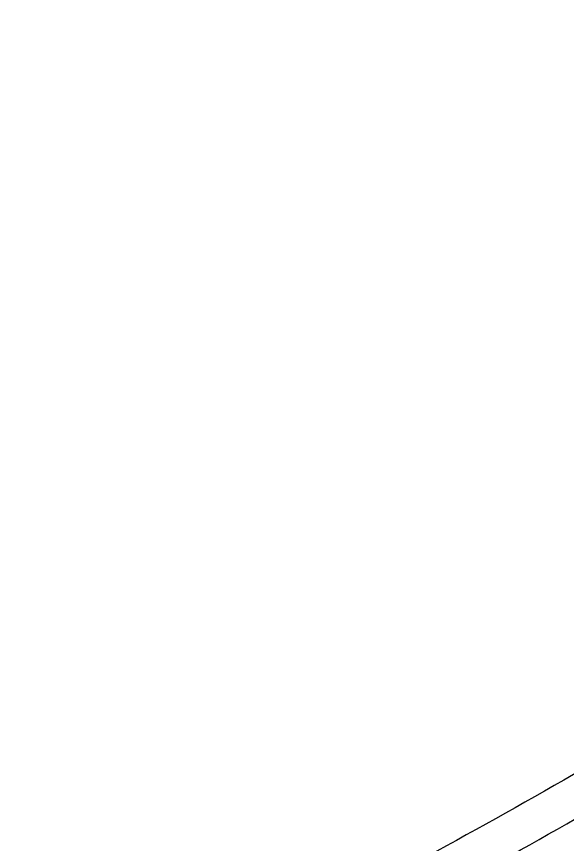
# Model space of a CAD drawing. Header units: metres. Extents: x 568006 to 1139366, y 2064802 to 4131555.
# Drawn here: x 568755.4 to 568839.1, y 2066094.3 to 2066220 of the extents above; entities that cross this region are included whole.
import ezdxf
from ezdxf.enums import TextEntityAlignment as Align
from ezdxf.xclip import XClip

# ---------------------------------------------------------------- set-up
doc = ezdxf.new("R2010")
doc.units = ezdxf.units.M
doc.header["$XCLIPFRAME"] = 0
doc.linetypes.add('ACAD_ISO10W100', pattern=[18.5, 12, -3, 0.5, -3])
for name, color, linetype in [('datOBt', 42, 'CONTINUOUS'), ('ghi_chu', 7, 'CONTINUOUS'), ('LogDg', 7, 'CONTINUOUS'), ('TimDg', 222, 'CONTINUOUS'), ('ViaHeS', 32, 'CONTINUOUS')]:
    doc.layers.add(name, color=color, linetype=linetype)
doc.layers.add('hung-demlonha', color=7, linetype='CONTINUOUS', lineweight=15)
doc.styles.add('QH1', font='arialbd.ttf', dxfattribs={"width": 0.8})

# ---------------------------------------------------------------- blocks, each defined once
blk = doc.blocks.new('tmbc_khub')
at = {"layer": 'datOBt'}
blk.add_lwpolyline([(60.597, 297.139), (67.155, 295.182), (80.61, 268.279), (78.525, 261.293), (8.309, 220.441), (2.286, 222.629), (-8.141, 251.457), (-5.519, 258.673)], close=True, dxfattribs=at)
at = {"layer": 'LogDg'}
blk.add_lwpolyline([(83.43, 269.347), (69.984, 296.232, 0.4328365), (58.806, 299.568), (-10.379, 259.317, 0.3624568), (-13.879, 249.681), (-3.508, 221.007, 0.4679364), (8.038, 216.813), (80.298, 258.854, 0.3958327)], format="xyb", close=True, dxfattribs=at)
at = {"layer": 'TimDg', "linetype": 'ACAD_ISO10W100', "ltscale": 0.75}
blk.add_lwpolyline([(507.546, 381.621), (291.324, 260.971), (120.566, 161.757, -0.0506838), (-63.655, 78.367), (-512.602, -72.298), (-676.954, -124.133)], format="xyb", dxfattribs=at)
blk.add_lwpolyline([(-9.753, 202.992), (227.16, 340.827)], dxfattribs=at)
at = {"layer": 'ViaHeS'}
blk.add_lwpolyline([(60.597, 297.139), (67.155, 295.182), (80.61, 268.279), (78.525, 261.293), (8.309, 220.441), (2.286, 222.629), (-8.141, 251.457), (-5.519, 258.673)], close=True, dxfattribs=at)
at = {"layer": 'hung-demlonha', "color": 7, "ltscale": 5, "style": 'QH1', "width": 0.65}
for tag, p in [('BT04', (-109.598, 191.643)), ('BT06', (-305.798, 171.199)), ('BT05', (-282.572, 137.244))]:
    blk.add_attdef(tag, text='', height=3.96, rotation=0, dxfattribs=at).set_placement(p, align=Align.CENTER)

msp = doc.modelspace()

# ---------------------------------------------------------------- linework, layer by layer
at = {"layer": 'LogDg'}
msp.add_lwpolyline([(569015.58, 2066141.93), (568994.21, 2066184.66, 0.432664), (568983.03, 2066188), (568875.55, 2066125.55, 0.389772), (568872.34, 2066115.21), (568891.58, 2066074.57), (568886.16, 2066072), (568867.71, 2066110.96, 0.439085), (568856.46, 2066114.46), (568842.98, 2066106.62, -0.013452), (568795.18, 2066080.55, 0.262926), (568784.33, 2066064.13, -0.162068), (568773.5, 2066037.86, 0.270323), (568769.8, 2066018.04), (568777.46, 2065996.62), (568754.86, 2065988.54), (568747.2, 2066009.96, 0.270325), (568731.78, 2066022.93)], format="xyb", dxfattribs=at)
at = {"layer": 'ViaHeS', "elevation": 0}
msp.add_lwpolyline([(568658.45, 2066016.54, 0.008545), (568691.25, 2066028.18, -0.249193), (568709.86, 2066025.73, 0.09975), (568728.25, 2066017.52, -0.256949), (568742.7, 2066004.74), (568749.21, 2065986.52), (568783.11, 2065998.64), (568776.59, 2066016.87, -0.256949), (568779.65, 2066035.9, 0.136918), (568790.09, 2066061.26, -0.249193), (568800.79, 2066076.68, 0.012659), (568845.99, 2066101.43), (568859.64, 2066109.36), (568866.1, 2066107.36), (568883.45, 2066070.72), (568894.29, 2066075.86), (568876.51, 2066113.41), (568878.7, 2066120.44), (568984.86, 2066182.12), (568991.42, 2066180.16), (569011.55, 2066139.92)], format="xyb", dxfattribs=at)

# ---------------------------------------------------------------- next in the draw order: block references
at = {"layer": 'ghi_chu'}
ref = msp.add_blockref('tmbc_khub', (568716.38, 2065955.24), dxfattribs=at)
XClip(ref).set_block_clipping_path([(-391.9901366149, 0), (0, 477.830198009)])

doc.saveas('drawing.dxf')
